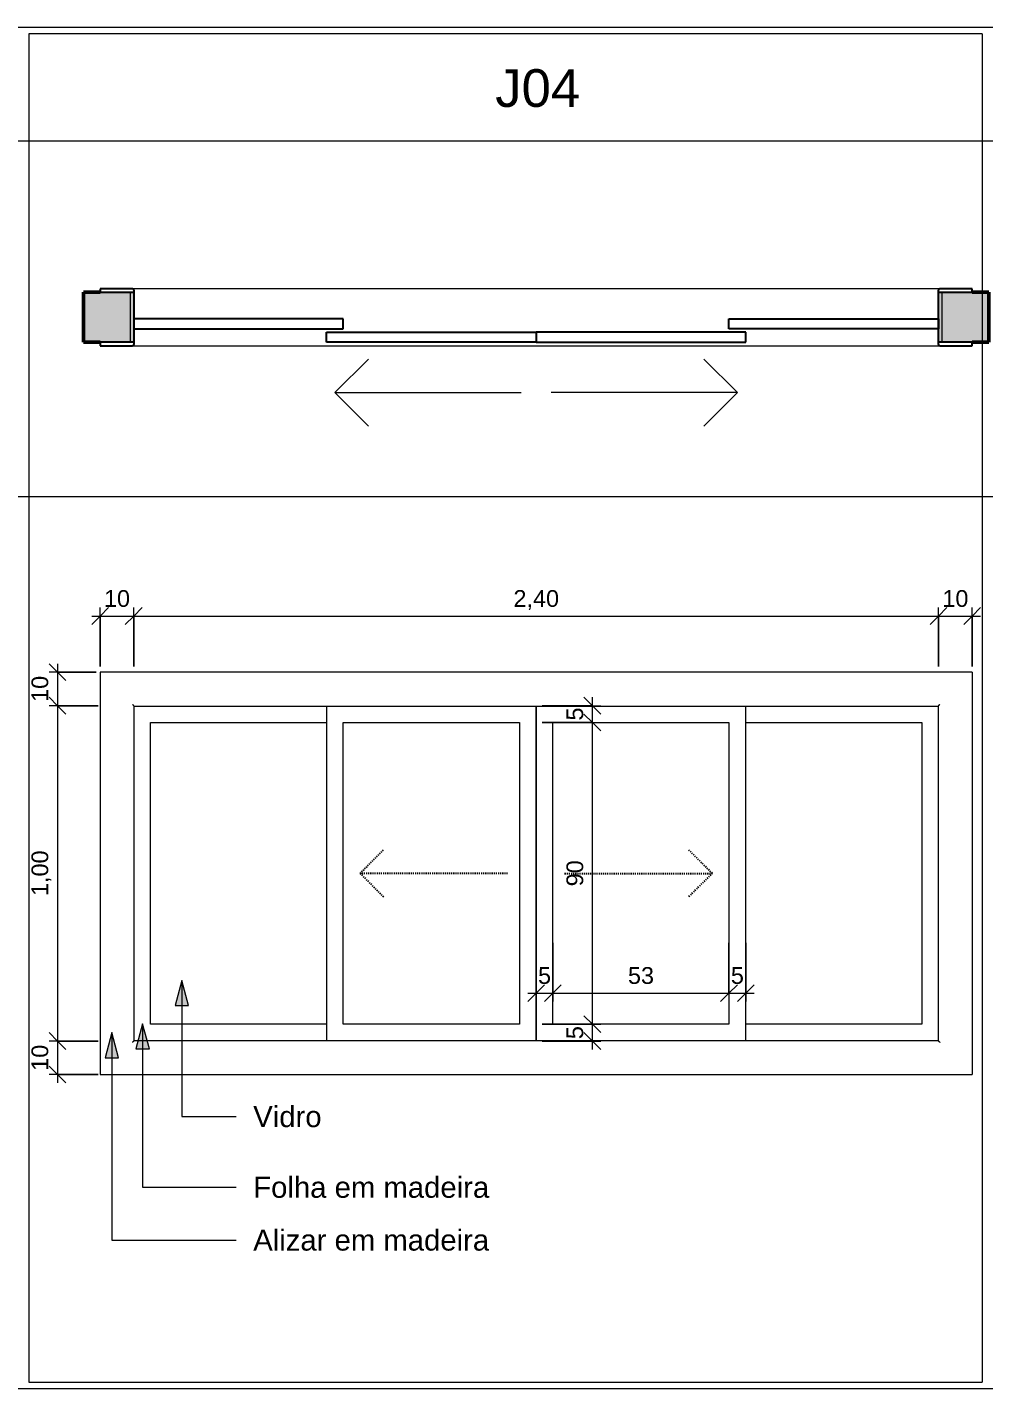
# Model space of a CAD drawing. Header units: millimetres. Extents: x 502 to 50962, y -45 to 5297.
# Drawn here: x 39980 to 42833, y 1167 to 5227 of the extents above; entities that cross this region are included whole.
import ezdxf

# ---------------------------------------------------------------- set-up
doc = ezdxf.new("R2010")
doc.units = ezdxf.units.MM
doc.linetypes.add('Dash', pattern=[6.35, 3.175, -3.175])
for name, color, linetype, lineweight in [('A-ANNO-DIMS', 211, 'Continuous', 9), ('A-ANNO-DIMS-25', 211, 'Continuous', 9), ('A-DETL-THIN', 151, 'Continuous', 9), ('A-GLAZ', 151, 'Continuous', 25), ('A-GLAZ-HDLN', 1, 'Dash', 25), ('A-WALL', 113, 'Continuous', 50), ('A-WALL-PATT', 111, 'Continuous', 25), ('G-ANNO-TEXT', 231, 'Continuous', 9)]:
    doc.layers.add(name, color=color, linetype=linetype, lineweight=lineweight)
doc.styles.add('@Arial Unicode MS', font='', dxfattribs={"height": 50})
doc.styles.add('Arial', font='arial.ttf', dxfattribs={"height": 112.5})
doc.styles.add('Arial_3', font='arial.ttf', dxfattribs={"height": 62.5})
doc.styles.get('@Arial Unicode MS').set_extended_font_data('@Arial Unicode MS')
doc.dimstyles.new('CRT_-__Metros_-_Linha_de_chamada_3_5_mm', dxfattribs={"dimscale": 304.8, "dimtxt": 50.292243, "dimasz": 0.164042, "dimexe": 0.082021, "dimexo": 0.0625, "dimgap": 0.04101, "dimtad": 1, "dimlfac": 0.001, "dimrnd": 0.01, "dimzin": 0, "dimdsep": 46, "dimtxsty": '@Arial Unicode MS', "dimblk1": 'OBLIQUE', "dimblk2": 'OBLIQUE', "dimsah": 1, "dimcen": 0.09, "dimdle": 0.082021, "dimazin": 0, "dimtfac": 1, "dimtdec": 4, "dimtix": 1, "dimtmove": 0, "dimatfit": 3, "dimfxl": 0.492126, "dimfxlon": 1, "dimtvp": 1, "dimtolj": 1, "dimtzin": 0, "dimarcsym": 2})
doc.dimstyles.new('CRT_-__Metros_-_Linha_de_chamada_3_5_mm_1', dxfattribs={"dimscale": 304.8, "dimtxt": 50.292243, "dimasz": 0.164042, "dimexe": 0.082021, "dimexo": 0.0625, "dimgap": 0.04101, "dimtad": 1, "dimdec": 0, "dimlfac": 0.1, "dimdsep": 46, "dimtxsty": '@Arial Unicode MS', "dimblk1": 'OBLIQUE', "dimblk2": 'OBLIQUE', "dimsah": 1, "dimcen": 0.09, "dimdle": 0.082021, "dimazin": 0, "dimtfac": 1, "dimtdec": 4, "dimtix": 1, "dimtmove": 0, "dimatfit": 3, "dimfxl": 0.492126, "dimfxlon": 1, "dimtvp": 1, "dimtolj": 1, "dimtzin": 0, "dimarcsym": 2})

# ---------------------------------------------------------------- blocks, each defined once
blk = doc.blocks.new('Family - ___-4157164-DETALHAMENTO DE JANELAS')
at = {"layer": 'A-WALL-PATT'}
h = blk.add_hatch(color=256, dxfattribs=at)
h.paths.add_polyline_path([(5706, 4287.4), (5856, 4287.4), (5856, 4437.4), (5706, 4437.4), (5706, 4292.6)])
h.paths.add_polyline_path([(8256, 4287.4), (8406, 4287.4), (8406, 4437.4), (8256, 4437.4)])
at = {"layer": 'A-GLAZ'}
for p, q in [((5852, 4447.4), (5756, 4447.4)), ((5756, 4447.4), (5756, 4437.4)), ((5756, 4437.4), (5856, 4437.4)), ((5856, 4437.4), (5856, 4287.4)), ((5857, 4282.4), (5857, 4442.4)), ((8255, 4442.4), (8255, 4282.4)), ((8256, 4287.4), (8256, 4437.4)), ((8256, 4437.4), (8356, 4437.4)), ((8356, 4447.4), (8260, 4447.4)), ((8356, 4437.4), (8356, 4447.4)), ((5856, 4357.4), (5856, 4327.4)), ((6481, 4357.4), (5856, 4357.4)), ((6481, 4327.4), (6481, 4357.4)), ((7631, 4327.4), (7631, 4357.4)), ((7631, 4357.4), (8256, 4357.4)), ((8256, 4357.4), (8256, 4327.4)), ((5856, 4327.4), (6481, 4327.4)), ((6431, 4287.4), (6431, 4317.4)), ((6431, 4317.4), (7056, 4317.4)), ((7056, 4317.4), (7056, 4287.4)), ((7681, 4317.4), (7056, 4317.4)), ((7056, 4317.4), (7056, 4287.4)), ((8256, 4327.4), (7631, 4327.4)), ((7681, 4287.4), (7681, 4317.4)), ((5756, 4287.4), (5756, 4277.4)), ((5856, 4287.4), (5756, 4287.4)), ((5756, 4277.4), (5852, 4277.4)), ((7056, 4287.4), (6431, 4287.4)), ((7056, 4287.4), (7681, 4287.4)), ((8356, 4287.4), (8256, 4287.4)), ((8260, 4277.4), (8356, 4277.4)), ((8356, 4277.4), (8356, 4287.4))]:
    blk.add_line(p, q, dxfattribs=at)
at = {"layer": 'A-GLAZ', "lineweight": 9}
for p, q in [((5846, 4287.4), (5846, 4437.4)), ((8260, 4447.4), (5852, 4447.4)), ((8266, 4437.4), (8266, 4287.4)), ((5852, 4277.4), (8260, 4277.4)), ((6456, 4137.4), (6556, 4237.4)), ((7656, 4137.4), (7556, 4237.4)), ((6456, 4137.4), (6556, 4037.4)), ((6456, 4137.4), (7011, 4137.4)), ((7656, 4137.4), (7101, 4137.4)), ((7656, 4137.4), (7556, 4037.4))]:
    blk.add_line(p, q, dxfattribs=at)
at = {"layer": 'A-GLAZ'}
for centre, start, end in [((5852, 4442.4), 0, 90), ((8260, 4442.4), 90, 180), ((5852, 4282.4), 270, 0), ((8260, 4282.4), 180, 270)]:
    blk.add_arc(centre, 5, start, end, dxfattribs=at)
at = {"layer": 'A-GLAZ', "lineweight": 9}
for points, knots in [([(5852, 4447.4), (5852.5, 4447.4), (5853.1, 4447.3), (5854, 4447), (5854.4, 4446.8), (5854.8, 4446.6), (5855.2, 4446.3), (5855.5, 4446), (5855.8, 4445.7), (5856.1, 4445.4), (5856.4, 4444.9), (5856.7, 4444.3), (5856.9, 4443.5), (5857, 4442.8), (5857, 4442.4)], [0, 0, 0, 0, 0.166667, 0.25, 0.333333, 0.375, 0.416667, 0.5, 0.541667, 0.583333, 0.666667, 0.75, 0.833333, 1, 1, 1, 1]), ([(8260, 4447.4), (8259.6, 4447.4), (8258.9, 4447.3), (8258.1, 4447), (8257.6, 4446.8), (8257.3, 4446.6), (8256.9, 4446.3), (8256.6, 4446), (8256.3, 4445.7), (8256, 4445.4), (8255.7, 4444.9), (8255.4, 4444.3), (8255.1, 4443.5), (8255, 4442.8), (8255, 4442.4)], [0, 0, 0, 0, 0.166667, 0.25, 0.333333, 0.375, 0.416667, 0.5, 0.541667, 0.583333, 0.666667, 0.75, 0.833333, 1, 1, 1, 1]), ([(5857, 4282.4), (5857, 4282), (5856.9, 4281.3), (5856.7, 4280.5), (5856.4, 4279.9), (5856.1, 4279.4), (5855.8, 4279.1), (5855.5, 4278.8), (5855.1, 4278.4), (5854.6, 4278.1), (5854.2, 4277.9), (5853.8, 4277.7), (5853.1, 4277.5), (5852.5, 4277.4), (5852, 4277.4)], [0, 0, 0, 0, 0.166667, 0.25, 0.333333, 0.416667, 0.458333, 0.5, 0.583333, 0.666667, 0.708333, 0.75, 0.833333, 1, 1, 1, 1]), ([(8255, 4282.4), (8255, 4282), (8255.1, 4281.3), (8255.4, 4280.5), (8255.7, 4279.9), (8256, 4279.4), (8256.3, 4279.1), (8256.6, 4278.8), (8257, 4278.4), (8257.4, 4278.1), (8257.8, 4277.9), (8258.2, 4277.7), (8258.9, 4277.5), (8259.6, 4277.4), (8260, 4277.4)], [0, 0, 0, 0, 0.166667, 0.25, 0.333333, 0.416667, 0.458333, 0.5, 0.583333, 0.666667, 0.708333, 0.75, 0.833333, 1, 1, 1, 1])]:
    blk.add_open_spline(points, degree=3, knots=knots, dxfattribs=at)
at = {"layer": 'A-WALL'}
for p, q in [((5756, 4437.4), (5706, 4437.4)), ((5706, 4437.4), (5706, 4287.4)), ((8406, 4437.4), (8356, 4437.4)), ((8406, 4287.4), (8406, 4437.4)), ((5706, 4287.4), (5756, 4287.4)), ((8356, 4287.4), (8406, 4287.4))]:
    blk.add_line(p, q, dxfattribs=at)
blk = doc.blocks.new('Family - ___-4157166-DETALHAMENTO DE JANELAS')
at = {"layer": 'A-GLAZ', "lineweight": 9}
for p, q in [((5756, 3303.9), (5756, 2103.9)), ((8356, 3303.9), (5756, 3303.9)), ((8356, 3303.9), (8356, 2103.9)), ((5857, 2204.9), (5857, 3202.9)), ((5857, 3202.9), (8255, 3202.9)), ((6431, 3202.9), (6431, 2204.9)), ((7056, 2204.9), (7056, 3202.9)), ((7056, 3202.9), (7056, 2204.9)), ((7681, 2204.9), (7681, 3203)), ((8255, 3202.9), (8255, 2204.9)), ((5906, 2253.9), (5906, 3153.9)), ((5906, 3153.9), (6431, 3153.9)), ((6481, 2253.9), (6481, 3153.9)), ((6481, 3153.9), (7006, 3153.9)), ((7006, 3153.9), (7006, 2253.9)), ((7106, 3153.9), (7631, 3153.9)), ((7106, 2253.9), (7106, 3153.9)), ((7631, 3153.9), (7631, 2253.9)), ((7681, 3153.9), (8206, 3153.9)), ((8206, 3153.9), (8206, 2253.9)), ((6431, 2253.9), (5906, 2253.9)), ((7006, 2253.9), (6481, 2253.9)), ((7631, 2253.9), (7106, 2253.9)), ((8206, 2253.9), (7681, 2253.9)), ((8255, 2204.9), (5857, 2204.9)), ((5756, 2103.9), (8356, 2103.9))]:
    blk.add_line(p, q, dxfattribs=at)
for points, knots in [([(5857, 3202.9), (5857, 3202.9), (5856.9, 3203), (5856.7, 3203.3), (5856.4, 3203.6), (5856.1, 3203.9), (5855.8, 3204.2), (5855.5, 3204.5), (5855.1, 3204.9), (5854.6, 3205.3), (5854.2, 3205.7), (5853.8, 3206.1), (5853.1, 3206.9), (5852.5, 3207.5), (5852, 3207.9)], [0, 0, 0, 0, 0.166667, 0.25, 0.333333, 0.416667, 0.458333, 0.5, 0.583333, 0.666667, 0.708333, 0.75, 0.833333, 1, 1, 1, 1]), ([(8260, 3207.9), (8259.6, 3207.5), (8258.9, 3206.9), (8258.1, 3206), (8257.6, 3205.5), (8257.3, 3205.2), (8256.9, 3204.8), (8256.6, 3204.5), (8256.3, 3204.2), (8256, 3203.9), (8255.7, 3203.6), (8255.4, 3203.3), (8255.1, 3203), (8255, 3202.9), (8255, 3202.9)], [-1, -1, -1, -1, -0.833333, -0.75, -0.666667, -0.625, -0.583333, -0.5, -0.458333, -0.416667, -0.333333, -0.25, -0.166667, 0, 0, 0, 0]), ([(5857, 2204.9), (5857, 2204.9), (5856.9, 2204.9), (5856.7, 2204.6), (5856.4, 2204.3), (5856.1, 2204), (5855.8, 2203.7), (5855.5, 2203.4), (5855.1, 2203), (5854.6, 2202.5), (5854.2, 2202.2), (5853.8, 2201.8), (5853.1, 2201), (5852.5, 2200.4), (5852, 2199.9)], [0, 0, 0, 0, 0.166667, 0.25, 0.333333, 0.416667, 0.458333, 0.5, 0.583333, 0.666667, 0.708333, 0.75, 0.833333, 1, 1, 1, 1]), ([(8255, 2204.9), (8255, 2204.9), (8255.1, 2204.9), (8255.4, 2204.6), (8255.7, 2204.3), (8256, 2204), (8256.3, 2203.7), (8256.6, 2203.4), (8257, 2203), (8257.4, 2202.5), (8257.8, 2202.2), (8258.2, 2201.8), (8258.9, 2201), (8259.6, 2200.4), (8260, 2199.9)], [0, 0, 0, 0, 0.166667, 0.25, 0.333333, 0.416667, 0.458333, 0.5, 0.583333, 0.666667, 0.708333, 0.75, 0.833333, 1, 1, 1, 1])]:
    blk.add_open_spline(points, degree=3, knots=knots, dxfattribs=at)
at = {"layer": 'A-GLAZ-HDLN'}
for p, q in [((6531, 2703.9), (6601.7, 2774.7)), ((7581, 2703.9), (7510.3, 2774.7)), ((6531, 2703.9), (6601.7, 2633.2)), ((6971, 2703.9), (6531, 2703.9)), ((7141, 2703.9), (7581, 2703.9)), ((7581, 2703.9), (7510.3, 2633.2))]:
    blk.add_line(p, q, dxfattribs=at)
blk = doc.blocks.new('DIMBLOCK146-DETALHAMENTO DE JANELAS')
at = {"layer": 'A-ANNO-DIMS-25', "lineweight": 18, "transparency": 16777216}
for p, q in [((40198, 3471.2), (40223, 3496.2)), ((40298, 3471.2), (40323, 3496.2)), ((40198, 3471.2), (40173, 3446.2)), ((40298, 3471.2), (40273, 3446.2))]:
    blk.add_line(p, q, dxfattribs=at)
at = {"layer": 'A-ANNO-DIMS-25', "transparency": 16777216}
for p, q in [((40198, 3321.2), (40198, 3496.2)), ((40298, 3321.2), (40298, 3496.2)), ((40173, 3471.2), (40298, 3471.2)), ((40198, 3471.2), (40198, 3321.2)), ((40298, 3471.2), (40298, 3321.2))]:
    blk.add_line(p, q, dxfattribs=at)
at = {"layer": 'A-ANNO-DIMS-25', "color": 0, "transparency": 16777216, "insert": (40209.3, 3548.6), "char_height": 50, "width": 92.937, "attachment_point": 1, "line_spacing_factor": 1.117605, "style": '@Arial Unicode MS'}
blk.add_mtext('10', dxfattribs=at)
blk = doc.blocks.new('_Oblique')
at = {"color": 0, "linetype": 'ByBlock', "lineweight": -2}
blk.add_line((-0.5, -0.5), (0.5, 0.5), dxfattribs=at)
blk = doc.blocks.new('DIMBLOCK147-DETALHAMENTO DE JANELAS')
at = {"layer": 'A-ANNO-DIMS-25', "lineweight": 18, "transparency": 16777216}
for p, q in [((40298, 3471.2), (40323, 3496.2)), ((42698, 3471.2), (42723, 3496.2)), ((40298, 3471.2), (40273, 3446.2)), ((42698, 3471.2), (42673, 3446.2))]:
    blk.add_line(p, q, dxfattribs=at)
at = {"layer": 'A-ANNO-DIMS-25', "transparency": 16777216}
for p, q in [((40298, 3321.2), (40298, 3496.2)), ((42698, 3321.2), (42698, 3496.2)), ((40298, 3471.2), (42698, 3471.2)), ((40298, 3471.2), (40298, 3321.2)), ((42698, 3471.2), (42698, 3321.2))]:
    blk.add_line(p, q, dxfattribs=at)
at = {"layer": 'A-ANNO-DIMS-25', "color": 0, "transparency": 16777216, "insert": (41430.4, 3548.6), "char_height": 50, "width": 162.337, "attachment_point": 1, "line_spacing_factor": 1.117605, "style": '@Arial Unicode MS'}
blk.add_mtext('2,40', dxfattribs=at)
blk = doc.blocks.new('DIMBLOCK148-DETALHAMENTO DE JANELAS')
at = {"layer": 'A-ANNO-DIMS-25', "lineweight": 18, "transparency": 16777216}
for p, q in [((42698, 3471.2), (42723, 3496.2)), ((42798, 3471.2), (42823, 3496.2)), ((42698, 3471.2), (42673, 3446.2)), ((42798, 3471.2), (42773, 3446.2))]:
    blk.add_line(p, q, dxfattribs=at)
at = {"layer": 'A-ANNO-DIMS-25', "transparency": 16777216}
for p, q in [((42698, 3321.2), (42698, 3496.2)), ((42798, 3321.2), (42798, 3496.2)), ((42698, 3471.2), (42823, 3471.2)), ((42698, 3471.2), (42698, 3321.2)), ((42798, 3471.2), (42798, 3321.2))]:
    blk.add_line(p, q, dxfattribs=at)
at = {"layer": 'A-ANNO-DIMS-25', "color": 0, "transparency": 16777216, "insert": (42709.3, 3548.6), "char_height": 50, "width": 92.937, "attachment_point": 1, "line_spacing_factor": 1.117605, "style": '@Arial Unicode MS'}
blk.add_mtext('10', dxfattribs=at)
blk = doc.blocks.new('DIMBLOCK149-DETALHAMENTO DE JANELAS')
at = {"layer": 'A-ANNO-DIMS-25', "lineweight": 18, "transparency": 16777216}
for p, q in [((40070.5, 3303.9), (40045.5, 3328.9)), ((40070.5, 3303.9), (40095.5, 3278.9)), ((40070.5, 3203.9), (40045.5, 3228.9)), ((40070.5, 3203.9), (40095.5, 3178.9))]:
    blk.add_line(p, q, dxfattribs=at)
at = {"layer": 'A-ANNO-DIMS-25', "transparency": 16777216}
for p, q in [((40185.8, 3303.9), (40045.5, 3303.9)), ((40070.5, 3328.9), (40070.5, 3203.9)), ((40070.5, 3303.9), (40185.8, 3303.9)), ((40192.2, 3203.9), (40045.5, 3203.9)), ((40070.5, 3203.9), (40192.2, 3203.9))]:
    blk.add_line(p, q, dxfattribs=at)
at = {"layer": 'A-ANNO-DIMS-25', "color": 0, "transparency": 16777216, "insert": (39993.1, 3215.2), "char_height": 50, "width": 92.937, "attachment_point": 1, "rotation": 90, "line_spacing_factor": 1.117605, "style": '@Arial Unicode MS'}
blk.add_mtext('10', dxfattribs=at)
blk = doc.blocks.new('DIMBLOCK150-DETALHAMENTO DE JANELAS')
at = {"layer": 'A-ANNO-DIMS-25', "lineweight": 18, "transparency": 16777216}
for p, q in [((40070.5, 3203.9), (40045.5, 3228.9)), ((40070.5, 3203.9), (40095.5, 3178.9)), ((40070.5, 2203.9), (40045.5, 2228.9)), ((40070.5, 2203.9), (40095.5, 2178.9))]:
    blk.add_line(p, q, dxfattribs=at)
at = {"layer": 'A-ANNO-DIMS-25', "transparency": 16777216}
for p, q in [((40192.2, 3203.9), (40045.5, 3203.9)), ((40070.5, 3203.9), (40070.5, 2203.9)), ((40070.5, 3203.9), (40192.2, 3203.9)), ((40192.2, 2203.9), (40045.5, 2203.9)), ((40070.5, 2203.9), (40192.2, 2203.9))]:
    blk.add_line(p, q, dxfattribs=at)
at = {"layer": 'A-ANNO-DIMS-25', "color": 0, "transparency": 16777216, "insert": (39993.1, 2636.3), "char_height": 50, "width": 162.337, "attachment_point": 1, "rotation": 90, "line_spacing_factor": 1.117605, "style": '@Arial Unicode MS'}
blk.add_mtext('1,00', dxfattribs=at)
blk = doc.blocks.new('DIMBLOCK151-DETALHAMENTO DE JANELAS')
at = {"layer": 'A-ANNO-DIMS-25', "lineweight": 18, "transparency": 16777216}
for p, q in [((40070.5, 2203.9), (40045.5, 2228.9)), ((40070.5, 2203.9), (40095.5, 2178.9)), ((40070.5, 2103.9), (40045.5, 2128.9)), ((40070.5, 2103.9), (40095.5, 2078.9))]:
    blk.add_line(p, q, dxfattribs=at)
at = {"layer": 'A-ANNO-DIMS-25', "transparency": 16777216}
for p, q in [((40192.2, 2203.9), (40045.5, 2203.9)), ((40070.5, 2203.9), (40070.5, 2078.9)), ((40070.5, 2203.9), (40192.2, 2203.9)), ((40192.2, 2103.9), (40045.5, 2103.9)), ((40070.5, 2103.9), (40192.2, 2103.9))]:
    blk.add_line(p, q, dxfattribs=at)
at = {"layer": 'A-ANNO-DIMS-25', "color": 0, "transparency": 16777216, "insert": (39993.1, 2115.2), "char_height": 50, "width": 92.937, "attachment_point": 1, "rotation": 90, "line_spacing_factor": 1.117605, "style": '@Arial Unicode MS'}
blk.add_mtext('10', dxfattribs=at)
blk = doc.blocks.new('DIMBLOCK152-DETALHAMENTO DE JANELAS')
at = {"layer": 'A-ANNO-DIMS-25', "transparency": 16777216}
for p, q in [((41498, 2496.9), (41498, 2321.9)), ((41498, 2346.9), (41498, 2496.9)), ((41548, 2496.9), (41548, 2321.9)), ((41548, 2346.9), (41548, 2496.9)), ((41473, 2346.9), (41548, 2346.9))]:
    blk.add_line(p, q, dxfattribs=at)
at = {"layer": 'A-ANNO-DIMS-25', "lineweight": 18, "transparency": 16777216}
for p, q in [((41498, 2346.9), (41523, 2371.9)), ((41548, 2346.9), (41573, 2371.9)), ((41498, 2346.9), (41473, 2321.9)), ((41548, 2346.9), (41523, 2321.9))]:
    blk.add_line(p, q, dxfattribs=at)
at = {"layer": 'A-ANNO-DIMS-25', "color": 0, "transparency": 16777216, "insert": (41503.7, 2424.3), "char_height": 50, "width": 46.468, "attachment_point": 1, "line_spacing_factor": 1.117605, "style": '@Arial Unicode MS'}
blk.add_mtext('5', dxfattribs=at)
blk = doc.blocks.new('DIMBLOCK153-DETALHAMENTO DE JANELAS')
at = {"layer": 'A-ANNO-DIMS-25', "transparency": 16777216}
for p, q in [((41548, 2496.9), (41548, 2321.9)), ((41548, 2346.9), (41548, 2496.9)), ((42073, 2496.9), (42073, 2321.9)), ((42073, 2346.9), (42073, 2496.9)), ((41548, 2346.9), (42073, 2346.9))]:
    blk.add_line(p, q, dxfattribs=at)
at = {"layer": 'A-ANNO-DIMS-25', "lineweight": 18, "transparency": 16777216}
for p, q in [((41548, 2346.9), (41573, 2371.9)), ((42073, 2346.9), (42098, 2371.9)), ((41548, 2346.9), (41523, 2321.9)), ((42073, 2346.9), (42048, 2321.9))]:
    blk.add_line(p, q, dxfattribs=at)
at = {"layer": 'A-ANNO-DIMS-25', "color": 0, "transparency": 16777216, "insert": (41771.8, 2424.3), "char_height": 50, "width": 92.937, "attachment_point": 1, "line_spacing_factor": 1.117605, "style": '@Arial Unicode MS'}
blk.add_mtext('53', dxfattribs=at)
blk = doc.blocks.new('DIMBLOCK154-DETALHAMENTO DE JANELAS')
at = {"layer": 'A-ANNO-DIMS-25', "transparency": 16777216}
for p, q in [((42073, 2496.9), (42073, 2321.9)), ((42073, 2346.9), (42073, 2496.9)), ((42123, 2496.9), (42123, 2321.9)), ((42123, 2346.9), (42123, 2496.9)), ((42073, 2346.9), (42148, 2346.9))]:
    blk.add_line(p, q, dxfattribs=at)
at = {"layer": 'A-ANNO-DIMS-25', "lineweight": 18, "transparency": 16777216}
for p, q in [((42073, 2346.9), (42098, 2371.9)), ((42123, 2346.9), (42148, 2371.9)), ((42073, 2346.9), (42048, 2321.9)), ((42123, 2346.9), (42098, 2321.9))]:
    blk.add_line(p, q, dxfattribs=at)
at = {"layer": 'A-ANNO-DIMS-25', "color": 0, "transparency": 16777216, "insert": (42078.7, 2424.3), "char_height": 50, "width": 46.468, "attachment_point": 1, "line_spacing_factor": 1.117605, "style": '@Arial Unicode MS'}
blk.add_mtext('5', dxfattribs=at)
blk = doc.blocks.new('DIMBLOCK155-DETALHAMENTO DE JANELAS')
at = {"layer": 'A-ANNO-DIMS-25', "lineweight": 18, "transparency": 16777216}
for p, q in [((41665.7, 2253.9), (41640.7, 2278.9)), ((41665.7, 2253.9), (41690.7, 2228.9)), ((41665.7, 2203.9), (41640.7, 2228.9)), ((41665.7, 2203.9), (41690.7, 2178.9))]:
    blk.add_line(p, q, dxfattribs=at)
at = {"layer": 'A-ANNO-DIMS-25', "transparency": 16777216}
for p, q in [((41515.7, 2253.9), (41690.7, 2253.9)), ((41665.7, 2253.9), (41515.7, 2253.9)), ((41665.7, 2178.9), (41665.7, 2253.9)), ((41515.7, 2203.9), (41690.7, 2203.9)), ((41665.7, 2203.9), (41515.7, 2203.9))]:
    blk.add_line(p, q, dxfattribs=at)
at = {"layer": 'A-ANNO-DIMS-25', "color": 0, "transparency": 16777216, "insert": (41588.3, 2209.6), "char_height": 50, "width": 46.468, "attachment_point": 1, "rotation": 90, "line_spacing_factor": 1.117605, "style": '@Arial Unicode MS'}
blk.add_mtext('5', dxfattribs=at)
blk = doc.blocks.new('DIMBLOCK156-DETALHAMENTO DE JANELAS')
at = {"layer": 'A-ANNO-DIMS-25', "lineweight": 18, "transparency": 16777216}
for p, q in [((41665.7, 3153.9), (41640.7, 3178.9)), ((41665.7, 3153.9), (41690.7, 3128.9)), ((41665.7, 2253.9), (41640.7, 2278.9)), ((41665.7, 2253.9), (41690.7, 2228.9))]:
    blk.add_line(p, q, dxfattribs=at)
at = {"layer": 'A-ANNO-DIMS-25', "transparency": 16777216}
for p, q in [((41515.7, 3153.9), (41690.7, 3153.9)), ((41665.7, 3153.9), (41515.7, 3153.9)), ((41665.7, 2253.9), (41665.7, 3153.9)), ((41515.7, 2253.9), (41690.7, 2253.9)), ((41665.7, 2253.9), (41515.7, 2253.9))]:
    blk.add_line(p, q, dxfattribs=at)
at = {"layer": 'A-ANNO-DIMS-25', "color": 0, "transparency": 16777216, "insert": (41588.3, 2665.2), "char_height": 50, "width": 92.937, "attachment_point": 1, "rotation": 90, "line_spacing_factor": 1.117605, "style": '@Arial Unicode MS'}
blk.add_mtext('90', dxfattribs=at)
blk = doc.blocks.new('DIMBLOCK157-DETALHAMENTO DE JANELAS')
at = {"layer": 'A-ANNO-DIMS-25', "lineweight": 18, "transparency": 16777216}
for p, q in [((41665.7, 3203.9), (41640.7, 3228.9)), ((41665.7, 3153.9), (41640.7, 3178.9)), ((41665.7, 3203.9), (41690.7, 3178.9)), ((41665.7, 3153.9), (41690.7, 3128.9))]:
    blk.add_line(p, q, dxfattribs=at)
at = {"layer": 'A-ANNO-DIMS-25', "transparency": 16777216}
for p, q in [((41665.7, 3153.9), (41665.7, 3228.9)), ((41515.7, 3203.9), (41690.7, 3203.9)), ((41665.7, 3203.9), (41515.7, 3203.9)), ((41515.7, 3153.9), (41690.7, 3153.9)), ((41665.7, 3153.9), (41515.7, 3153.9))]:
    blk.add_line(p, q, dxfattribs=at)
at = {"layer": 'A-ANNO-DIMS-25', "color": 0, "transparency": 16777216, "insert": (41588.3, 3159.6), "char_height": 50, "width": 46.468, "attachment_point": 1, "rotation": 90, "line_spacing_factor": 1.117605, "style": '@Arial Unicode MS'}
blk.add_mtext('5', dxfattribs=at)

msp = doc.modelspace()

# ---------------------------------------------------------------- hatches: boundary and pattern name
at = {"layer": 'G-ANNO-TEXT'}
for points in [[(40441.345, 2384.493), (40421.249, 2309.493), (40461.441, 2309.493)], [(40324.699, 2255.569), (40304.603, 2180.569), (40344.796, 2180.569)], [(40232.918, 2229.284), (40212.822, 2154.284), (40253.014, 2154.284)]]:
    msp.add_hatch(color=7, dxfattribs=at).paths.add_polyline_path(points)

# ---------------------------------------------------------------- linework, layer by layer
at = {"layer": 'A-DETL-THIN'}
for p, q in [((34978.057, 5227.008), (50962.112, 5227.008)), ((39985.495, 5207.008), (39985.495, 1187.008)), ((42827.788, 5207.008), (39985.495, 5207.008)), ((42827.788, 5207.008), (42827.788, 1187.008)), ((47028.057, 4887.008), (35298.057, 4887.008)), ((50932.112, 4887.008), (35298.057, 4887.008)), ((50932.112, 3827.008), (35298.057, 3827.008)), ((39985.495, 1187.008), (42827.788, 1187.008)), ((50962.112, 1167.008), (34978.057, 1167.008))]:
    msp.add_line(p, q, dxfattribs=at)
at = {"layer": 'G-ANNO-TEXT', "color": 7}
for p, q in [((40441.345, 2384.493), (40421.249, 2309.493)), ((40461.441, 2309.493), (40441.345, 2384.493)), ((40441.345, 2384.493), (40441.345, 1978.567)), ((40421.249, 2309.493), (40461.441, 2309.493)), ((40324.699, 2255.569), (40304.603, 2180.569)), ((40344.796, 2180.569), (40324.699, 2255.569)), ((40324.699, 2255.569), (40324.699, 1767.786)), ((40232.918, 2229.284), (40212.822, 2154.284)), ((40253.014, 2154.284), (40232.918, 2229.284)), ((40232.918, 2229.284), (40232.918, 1610.326)), ((40212.822, 2154.284), (40253.014, 2154.284)), ((40304.603, 2180.569), (40344.796, 2180.569)), ((40441.345, 1978.567), (40603.609, 1978.567)), ((40324.699, 1767.786), (40603.609, 1767.786)), ((40232.918, 1610.326), (40603.609, 1610.326))]:
    msp.add_line(p, q, dxfattribs=at)

# ---------------------------------------------------------------- block references
at = {"layer": 'A-GLAZ', "lineweight": 9}
msp.add_blockref('Family - ___-4157166-DETALHAMENTO DE JANELAS', (34442.006, 0), dxfattribs=at)
at = {"layer": 'A-WALL', "lineweight": 25}
msp.add_blockref('Family - ___-4157164-DETALHAMENTO DE JANELAS', (34442.006, 0), dxfattribs=at)

# ---------------------------------------------------------------- texts
at = {"layer": 'G-ANNO-TEXT', "color": 7, "insert": (41376.033, 5101.947), "char_height": 112.5, "width": 308.64969, "attachment_point": 1, "style": 'Arial', "bg_fill": 3, "box_fill_scale": 1.25, "bg_fill_color": 256, "bg_fill_true_color": 13158600, "bg_fill_transparency": 0}
msp.add_mtext('J04', dxfattribs=at)
at = {"layer": 'G-ANNO-TEXT', "color": 7, "char_height": 62.5, "attachment_point": 1, "style": 'Arial_3'}
for s, insert, width in [('Vidro', (40654.409, 2009.817), 244.51469), ('Folha em madeira', (40654.409, 1799.036), 847.78453), ('Alizar em madeira', (40654.409, 1641.576), 849.78875)]:
    msp.add_mtext(s, dxfattribs=dict(at, insert=insert, width=width))

# ---------------------------------------------------------------- dimensions: what is measured, and where the dimension line sits
at = {"layer": 'A-ANNO-DIMS'}
for base, p1, p2, dimstyle, override, picture, middle in [((40298.039, 3471.193), (40198.039, 3321.193), (40298.039, 3321.193), 'CRT_-__Metros_-_Linha_de_chamada_3_5_mm_1', {"dimpost": '<>', "dimfxl": 100}, 'DIMBLOCK146-DETALHAMENTO DE JANELAS', (40248.039, 3509.239)), ((42698.039, 3471.193), (40298.039, 3321.193), (42698.039, 3321.193), 'CRT_-__Metros_-_Linha_de_chamada_3_5_mm', {"dimpost": '<>', "dimfxl": 2400}, 'DIMBLOCK147-DETALHAMENTO DE JANELAS', (41498.039, 3509.239)), ((42798.039, 3471.193), (42698.039, 3321.193), (42798.039, 3321.193), 'CRT_-__Metros_-_Linha_de_chamada_3_5_mm_1', {"dimpost": '<>', "dimfxl": 100}, 'DIMBLOCK148-DETALHAMENTO DE JANELAS', (42748.039, 3509.239)), ((41548.039, 2346.943), (41498.039, 2496.943), (41548.039, 2496.943), 'CRT_-__Metros_-_Linha_de_chamada_3_5_mm_1', {"dimpost": '<>', "dimfxl": 50}, 'DIMBLOCK152-DETALHAMENTO DE JANELAS', (41523.039, 2384.869)), ((42073.038597419, 2346.94262475), (41548.038597419, 2496.94262475), (42073.038597419, 2496.94262475), 'CRT_-__Metros_-_Linha_de_chamada_3_5_mm_1', {"dimpost": '<>', "dimfxl": 525}, 'DIMBLOCK153-DETALHAMENTO DE JANELAS', (41810.538597419, 2384.988327491)), ((42123.039, 2346.943), (42073.039, 2496.943), (42123.039, 2496.943), 'CRT_-__Metros_-_Linha_de_chamada_3_5_mm_1', {"dimpost": '<>', "dimfxl": 50}, 'DIMBLOCK154-DETALHAMENTO DE JANELAS', (42098.039, 2384.869))]:
    dim = msp.add_linear_dim(base=base, p1=p1, p2=p2, dimstyle=dimstyle, override=override, dxfattribs=at)
    dim.commit()
    dim.dimension.update_dxf_attribs({"geometry": picture, "text_midpoint": middle})
for base, p1, p2, override, picture, middle in [((40070.463, 3203.945), (40185.847, 3303.945), (40192.222, 3203.945), {"dimpost": '<>', "dimfxl": 100.203034}, 'DIMBLOCK149-DETALHAMENTO DE JANELAS', (40032.417, 3253.945)), ((40070.463, 2203.945), (40192.222, 3203.945), (40192.222, 2203.945), {"dimpost": '<>', "dimfxl": 1000}, 'DIMBLOCK150-DETALHAMENTO DE JANELAS', (40032.417, 2703.945)), ((41665.69, 3203.945), (41515.69, 3153.945), (41515.69, 3203.945), {"dimpost": '<>', "dimfxl": 50}, 'DIMBLOCK157-DETALHAMENTO DE JANELAS', (41627.763, 3178.945)), ((41665.69, 3153.945), (41515.69, 2253.945), (41515.69, 3153.945), {"dimpost": '<>', "dimfxl": 900}, 'DIMBLOCK156-DETALHAMENTO DE JANELAS', (41627.644, 2703.945)), ((41665.69, 2253.945), (41515.69, 2203.945), (41515.69, 2253.945), {"dimpost": '<>', "dimfxl": 50}, 'DIMBLOCK155-DETALHAMENTO DE JANELAS', (41627.763, 2228.945)), ((40070.463, 2103.945), (40192.222, 2203.945), (40192.222, 2103.945), {"dimpost": '<>', "dimfxl": 100}, 'DIMBLOCK151-DETALHAMENTO DE JANELAS', (40032.417, 2153.945))]:
    dim = msp.add_linear_dim(base=base, p1=p1, p2=p2, angle=90, dimstyle='CRT_-__Metros_-_Linha_de_chamada_3_5_mm_1', override=override, dxfattribs=at)
    dim.commit()
    dim.dimension.update_dxf_attribs({"geometry": picture, "text_midpoint": middle})

doc.saveas('drawing.dxf')
